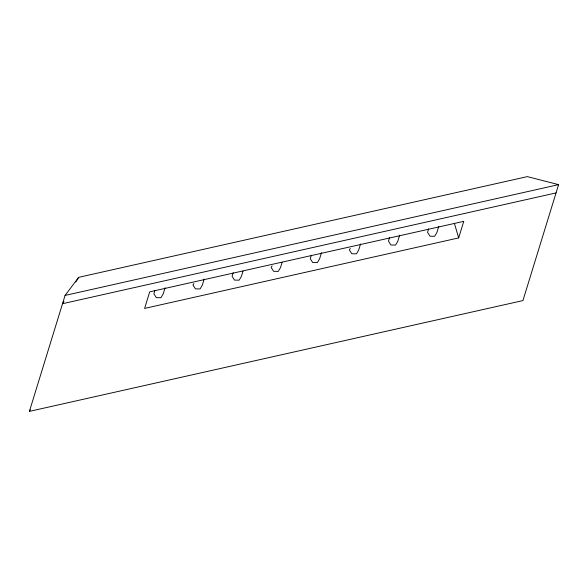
<?xml version="1.0" encoding="UTF-8"?>
<svg xmlns="http://www.w3.org/2000/svg" width="588" height="588" viewBox="0 0 588 588"><rect width="100%" height="100%" fill="white"/><g stroke="black" fill="none" stroke-linecap="round" stroke-linejoin="round"><path stroke-width="0.88" d="M29.4 411.38L65.07 295.433L78.674 277.338L527.333 176.62L558.6 184.639L522.93 300.586L29.4 411.38L30.267 409.77M154.953 290.34L153.88 293.824L156.327 297.653L160.98 297.712L163.199 293.949L165.074 287.841M204.176 279.065L202.294 285.165L200.082 288.936L195.422 288.877L192.982 285.048L193.871 283.541M233.149 272.788L232.076 276.272L234.516 280.101L239.176 280.16L241.396 276.389L243.006 271.164M282.1 262.38L280.491 267.613L278.271 271.384L273.618 271.318L271.178 267.496L272.06 265.989M311.346 255.229L310.273 258.72L312.713 262.542L317.373 262.601L319.593 258.838L321.467 252.737M360.562 243.954L358.687 250.062L356.468 253.825L351.815 253.766L349.375 249.937L350.257 248.43M389.543 237.677L388.47 241.161L390.91 244.99L395.57 245.049L397.782 241.286L399.664 235.178M428.637 228.901L427.564 232.385L430.012 236.214L434.664 236.273L436.884 232.503L438.758 226.402M458.677 237.912L463.77 221.345L149.705 291.854L144.611 308.413L458.677 237.912L454.406 223.403M63.945 301.387L62.526 303.709L556.05 192.923M75.823 281.99L78.674 277.338M65.07 295.433L558.6 184.639"/></g></svg>
